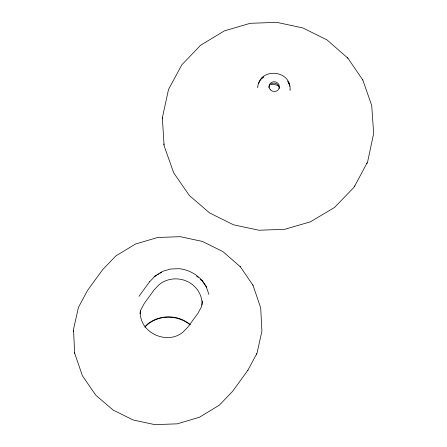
<?xml version="1.0" encoding="UTF-8"?>
<svg xmlns="http://www.w3.org/2000/svg" width="447" height="447" viewBox="0 0 447 447"><rect width="100%" height="100%" fill="white"/><g stroke="black" fill="none" stroke-linecap="round" stroke-linejoin="round"><path stroke-width="0.67" d="M247.962 370.144L232.602 391.326L219.326 405.172L199.502 417.224L177.275 423.834L154.902 424.65L133.167 419.984L113.102 410.061L95.764 395.176L82.404 375.782L74.688 353.275L73.492 329.433L78.443 307.363L87.506 290.466L102.581 269.77L115.885 255.902L135.458 244.056L157.635 237.491L180.253 236.681L202.424 241.436L222.88 251.577L240.408 266.876M354.817 185.896L353.259 188.075L334.552 207.442L310.442 221.818L284.717 229.3L258.841 230.233L233.479 224.791L209.587 212.934L189.394 195.535L173.727 172.916L164.122 145.845L162.345 117.868L168.519 89.461L181.845 64.804L200.63 45.225L224.394 30.877L250.242 23.305L276.827 22.35L302.887 27.943L327.031 39.923L347.9 58.199M257.735 87.104L257.695 87.372C259.5 66.687 291.757 69.726 290.053 90.227L290.097 89.959M202.703 300.848L201.323 307.089L198.082 313.096L187.93 327.008L183.141 331.998C167.061 345.682 138.447 332.484 140.425 310.872M247.683 370.652L256.997 353.219L261.92 331.132L260.713 307.888L253.03 285.342L240.173 266.535M354.387 186.69L367.607 161.926L373.653 133.497L371.736 105.565L362.824 80.041L347.531 57.663M258.562 83.466L260.472 79.918L263.294 76.979L261.506 78.359L263.216 77.325M256.472 354.337L256.768 353.789M366.769 163.703L367.244 162.837M139.006 296.294L149.661 281.688M149.589 281.817L155.36 275.754L162.591 271.385L170.687 268.999L179.213 268.697C190.461 269.887 200.848 276.514 206.173 286.566L208.922 294.417M155.293 275.877L154.17 276.743L156.461 275.363M157.612 274.67L158.758 273.977M159.903 273.29L161.624 272.257M271.251 84.533C273.966 84.17 276.419 84.701 278.66 86.126M196.658 276.134L198.189 277.453M200.234 279.219L202.273 280.979L202.005 280.666L206.816 287.7L206.279 286.818M362.355 79.359L362.824 80.041M252.734 284.912L253.03 285.342M287.561 81.175L289.349 83.79L288.494 82.388L289.818 86.221M163.887 143.979L163.948 144.923M74.649 352.683L74.688 353.275M162.345 117.868L162.412 118.868M73.347 330.674L73.392 331.305M268.82 87.562A5.202 4.906 9 0 1 274.385 83.12A5.202 4.906 9 0 1 279.174 88.472M201.988 305.005A25.92 24.462 9 0 0 187.505 281.549A25.92 24.462 9 0 0 159.255 284.504L154.455 289.5L144.297 303.418L141.051 309.441A25.92 24.462 9 0 0 139.9 313.777M190.048 324.801A32.665 30.832 9 0 0 147.778 324.31A104.956 99.055 9 0 0 144.878 327.21M190.271 324.55A33.017 31.161 9 0 0 147.549 324.053A105.397 99.474 9 0 0 145.096 326.478M270.284 89.746A5.202 4.906 9 0 0 279.124 88.316A5.202 4.906 9 0 0 273.257 81.767A5.202 4.906 9 0 0 270.284 89.746"/></g></svg>
